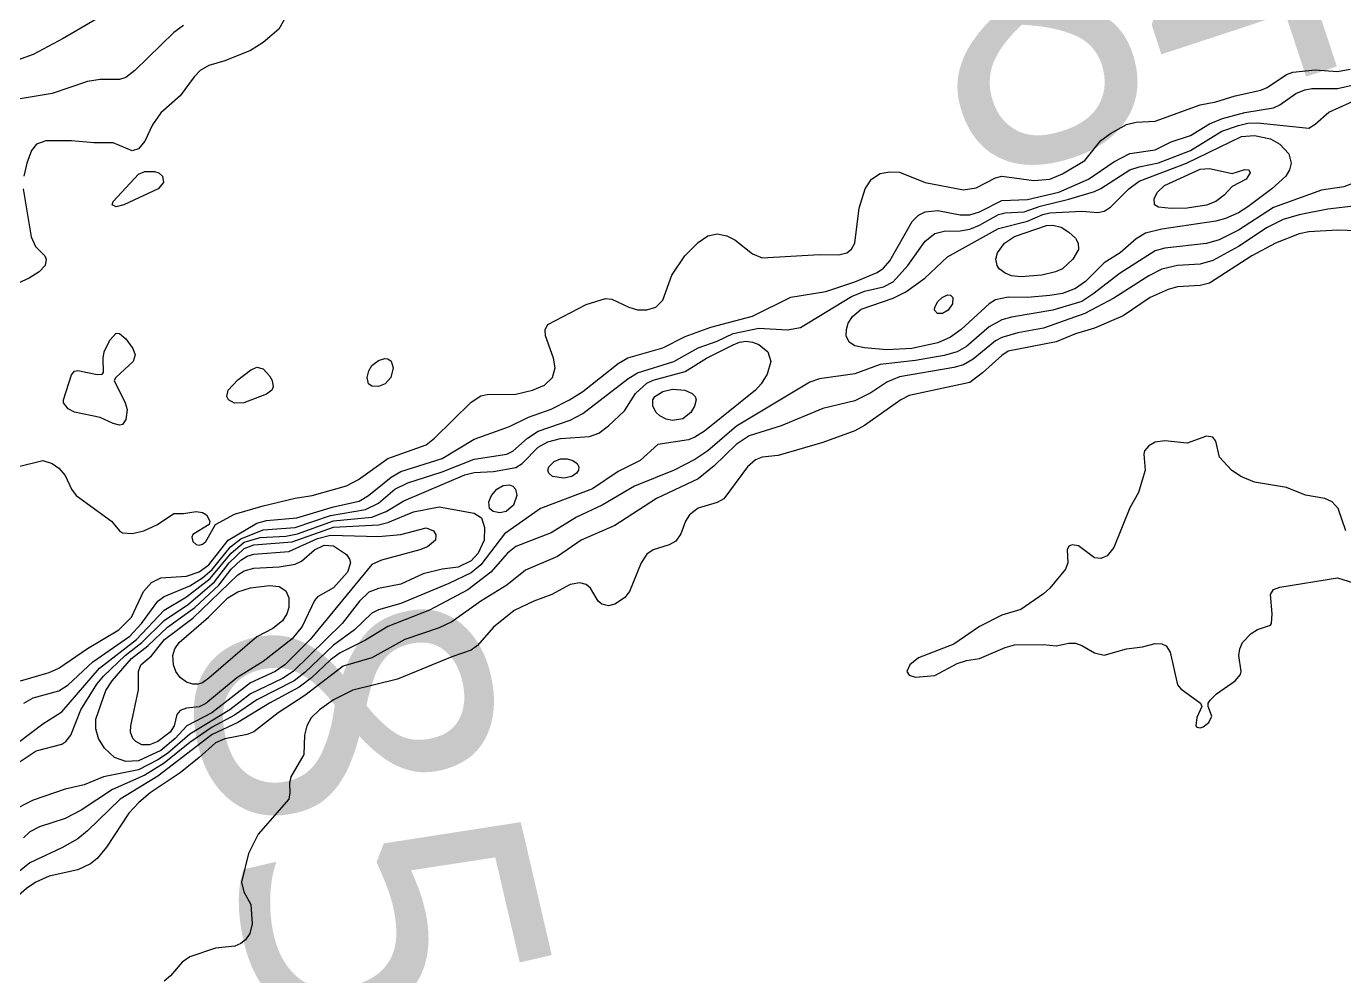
# Model space of a CAD drawing. Extents: x 474277 to 475042, y 254928 to 255625.
# Drawn here: x 474318.64 to 474350.26, y 255386 to 255408.81 of the extents above; entities that cross this region are included whole.
import ezdxf

# ---------------------------------------------------------------- set-up
doc = ezdxf.new("R2010")
doc.units = 0
doc.header["$MEASUREMENT"] = 0
doc.layers.add('BaseMapV2_DTM_export_MonNov09090547073261 — entities', color=1, linetype='CONTINUOUS')
doc.styles.get("Standard").update_dxf_attribs({"font": 'romans.shx'})

msp = doc.modelspace()

# ---------------------------------------------------------------- linework, layer by layer
at = {"layer": 'BaseMapV2_DTM_export_MonNov09090547073261 — entities', "color": 15, "linetype": 'Continuous', "true_color": 0xb7484b}
for points in [[(474320.949, 255409.349, 84.25), (474319.523, 255408.512, 84.25), (474318.802, 255408.13, 84.25), (474318.342, 255407.965, 84.25)], [(474325.013, 255409.311, 83.75), (474324.699, 255408.742, 83.75), (474324.323, 255408.417, 83.75), (474324.016, 255408.229, 83.75), (474323.403, 255407.983, 83.75), (474323.019, 255407.871, 83.75), (474322.808, 255407.745, 83.75), (474322.662, 255407.592, 83.75), (474322.329, 255407.136, 83.75), (474321.869, 255406.734, 83.75), (474321.67, 255406.442, 83.75), (474321.486, 255406.053, 83.75), (474321.332, 255405.87, 83.75), (474321.179, 255405.821, 83.75), (474320.719, 255406.011, 83.75), (474320.259, 255406.013, 83.75), (474319.722, 255406.061, 83.75), (474319.109, 255406.064, 83.75), (474318.883, 255405.982, 83.75), (474318.766, 255405.828, 83.75), (474318.649, 255405.526, 83.75), (474318.577, 255405.215, 83.75)], [(474322.406, 255408.827, 84), (474322.176, 255408.656, 84), (474321.24, 255407.745, 84), (474321.026, 255407.577, 84), (474320.872, 255407.532, 84), (474320.412, 255407.528, 84), (474320.106, 255407.482, 84), (474319.262, 255407.198, 84), (474318.398, 255407.055, 84)], [(474318.419, 255398.235, 83.75), (474319.032, 255398.392, 83.75), (474319.262, 255398.32, 83.75), (474319.416, 255398.202, 83.75), (474319.569, 255398.028, 83.75), (474319.727, 255397.7, 83.75), (474319.839, 255397.547, 83.75), (474320.682, 255396.934, 83.75), (474320.872, 255396.699, 83.75), (474320.949, 255396.652, 83.75), (474321.179, 255396.637, 83.75), (474321.456, 255396.704, 83.75), (474321.786, 255396.857, 83.75), (474322.176, 255397.12, 83.75), (474322.406, 255397.121, 83.75), (474322.713, 255397.168, 83.75), (474322.866, 255397.145, 83.75), (474322.959, 255397.087, 83.75), (474323.045, 255396.934, 83.75), (474323.026, 255396.857, 83.75), (474322.636, 255396.611, 83.75), (474322.612, 255396.55, 83.75), (474322.636, 255396.449, 83.75), (474322.713, 255396.375, 83.75), (474322.789, 255396.357, 83.75), (474322.866, 255396.379, 83.75), (474322.943, 255396.448, 83.75), (474323.174, 255396.857, 83.75), (474323.633, 255397.101, 83.75), (474324.323, 255397.305, 83.75), (474325.09, 255397.485, 83.75), (474325.497, 255397.547, 83.75), (474326.316, 255397.779, 83.75), (474326.609, 255397.931, 83.75), (474327.313, 255398.436, 83.75), (474328.233, 255398.764, 83.75), (474328.433, 255398.927, 83.75), (474329.307, 255399.788, 83.75), (474329.537, 255399.943, 83.75), (474329.69, 255399.977, 83.75), (474330.38, 255399.985, 83.75), (474330.778, 255400.077, 83.75), (474331.07, 255400.201, 83.75), (474331.261, 255400.384, 83.75), (474331.321, 255400.614, 83.75), (474331.284, 255400.844, 83.75), (474331.094, 255401.381, 83.75), (474331.084, 255401.534, 83.75), (474331.147, 255401.656, 83.75), (474332.067, 255402.134, 83.75), (474332.527, 255402.273, 83.75), (474332.681, 255402.263, 83.75), (474333.087, 255402.071, 83.75), (474333.294, 255402.008, 83.75), (474333.524, 255402.001, 83.75), (474333.737, 255402.071, 83.75), (474333.907, 255402.238, 83.75), (474334.122, 255402.838, 83.75), (474334.431, 255403.298, 83.75), (474334.751, 255403.624, 83.75), (474334.981, 255403.78, 83.75), (474335.211, 255403.83, 83.75), (474335.441, 255403.784, 83.75), (474335.633, 255403.681, 83.75), (474336.054, 255403.351, 83.75), (474336.284, 255403.255, 83.75), (474337.665, 255403.334, 83.75), (474338.125, 255403.321, 83.75), (474338.321, 255403.375, 83.75), (474338.431, 255403.458, 83.75), (474338.511, 255403.605, 83.75), (474338.612, 255404.448, 83.75), (474338.754, 255404.908, 83.75), (474338.907, 255405.138, 83.75), (474339.121, 255405.274, 83.75), (474339.351, 255405.32, 83.75), (474339.581, 255405.31, 83.75), (474340.195, 255405.062, 83.75), (474341.115, 255404.884, 83.75), (474341.422, 255404.929, 83.75), (474341.882, 255405.173, 83.75), (474342.035, 255405.21, 83.75), (474342.802, 255405.11, 83.75), (474343.185, 255405.144, 83.75), (474343.492, 255405.265, 83.75), (474344.029, 255405.588, 83.75), (474344.412, 255406.066, 83.75), (474344.642, 255406.236, 83.75), (474345.025, 255406.45, 83.75), (474345.255, 255406.505, 83.75), (474345.716, 255406.529, 83.75), (474346.789, 255406.922, 83.75), (474347.172, 255406.992, 83.75), (474347.632, 255407.143, 83.75), (474348.246, 255407.272, 83.75), (474348.399, 255407.339, 83.75), (474348.859, 255407.653, 83.75), (474349.013, 255407.711, 83.75), (474349.549, 255407.764, 83.75), (474350.086, 255407.724, 83.75), (474350.393, 255407.782, 83.75)], [(474318.502, 255393.1, 84), (474319.186, 255393.306, 84), (474319.416, 255393.403, 84), (474320.106, 255393.876, 84), (474320.859, 255394.327, 84), (474321.165, 255394.633, 84), (474321.452, 255395.247, 84), (474321.639, 255395.459, 84), (474321.869, 255395.572, 84), (474322.483, 255395.612, 84), (474322.789, 255395.714, 84), (474323.019, 255395.886, 84), (474323.481, 255396.474, 84), (474324.169, 255396.883, 84), (474324.4, 255396.948, 84), (474325.127, 255397.01, 84), (474326.01, 255397.278, 84), (474326.623, 255397.413, 84), (474326.848, 255397.547, 84), (474327.39, 255397.992, 84), (474327.62, 255398.122, 84), (474328.617, 255398.435, 84), (474329.383, 255398.898, 84), (474330.227, 255399.203, 84), (474330.687, 255399.426, 84), (474331.224, 255399.623, 84), (474331.668, 255399.847, 84), (474331.99, 255400.049, 84), (474332.834, 255400.713, 84), (474333.064, 255400.85, 84), (474333.907, 255401.092, 84), (474334.444, 255401.365, 84), (474335.058, 255401.585, 84), (474336.054, 255401.849, 84), (474336.974, 255402.306, 84), (474337.818, 255402.446, 84), (474338.508, 255402.678, 84), (474339.045, 255402.904, 84), (474339.198, 255403.007, 84), (474339.351, 255403.183, 84), (474339.888, 255404.123, 84), (474340.041, 255404.273, 84), (474340.195, 255404.357, 84), (474340.502, 255404.391, 84), (474341.038, 255404.286, 84), (474341.268, 255404.286, 84), (474341.498, 255404.357, 84), (474342.035, 255404.63, 84), (474342.648, 255404.653, 84), (474343.406, 255404.831, 84), (474344.114, 255405.138, 84), (474344.719, 255405.553, 84), (474345.102, 255405.756, 84), (474345.716, 255405.843, 84), (474346.099, 255406.036, 84), (474346.559, 255406.189, 84), (474347.019, 255406.467, 84), (474347.326, 255406.595, 84), (474347.862, 255406.742, 84), (474348.553, 255406.855, 84), (474348.706, 255406.924, 84), (474349.089, 255407.199, 84), (474349.302, 255407.285, 84), (474349.473, 255407.315, 84), (474350.086, 255407.315, 84), (474350.615, 255407.438, 84)], [(474318.579, 255392.563, 84.25), (474318.802, 255392.696, 84.25), (474319.416, 255392.866, 84.25), (474319.646, 255393.004, 84.25), (474320.233, 255393.56, 84.25), (474321.123, 255394.173, 84.25), (474321.404, 255394.48, 84.25), (474321.796, 255395.017, 84.25), (474321.946, 255395.126, 84.25), (474322.559, 255395.381, 84.25), (474322.866, 255395.574, 84.25), (474323.096, 255395.771, 84.25), (474323.533, 255396.32, 84.25), (474323.786, 255396.513, 84.25), (474324.323, 255396.728, 84.25), (474325.09, 255396.783, 84.25), (474325.933, 255397.072, 84.25), (474326.776, 255397.21, 84.25), (474327.083, 255397.362, 84.25), (474327.479, 255397.7, 84.25), (474327.792, 255397.854, 84.25), (474328.617, 255398.114, 84.25), (474329.383, 255398.42, 84.25), (474330.166, 255398.544, 84.25), (474330.304, 255398.617, 84.25), (474330.66, 255398.927, 84.25), (474330.917, 255399.096, 84.25), (474331.684, 255399.361, 84.25), (474331.99, 255399.514, 84.25), (474333.064, 255400.346, 84.25), (474333.294, 255400.494, 84.25), (474334.167, 255400.768, 84.25), (474334.751, 255401.092, 84.25), (474335.211, 255401.252, 84.25), (474335.594, 255401.433, 84.25), (474336.208, 255401.565, 84.25), (474336.898, 255401.521, 84.25), (474337.204, 255401.577, 84.25), (474338.431, 255402.327, 84.25), (474338.738, 255402.45, 84.25), (474339.198, 255402.558, 84.25), (474339.428, 255402.676, 84.25), (474339.782, 255403.068, 84.25), (474340.195, 255403.654, 84.25), (474340.432, 255403.835, 84.25), (474340.655, 255403.892, 84.25), (474341.038, 255403.902, 84.25), (474341.268, 255403.94, 84.25), (474341.498, 255404.035, 84.25), (474341.958, 255404.296, 84.25), (474342.112, 255404.332, 84.25), (474342.572, 255404.356, 84.25), (474342.955, 255404.49, 84.25), (474343.645, 255404.659, 84.25), (474344.259, 255404.848, 84.25), (474344.412, 255404.916, 84.25), (474345.102, 255405.362, 84.25), (474345.332, 255405.439, 84.25), (474345.792, 255405.532, 84.25), (474346.559, 255405.83, 84.25), (474347.311, 255406.288, 84.25), (474347.709, 255406.43, 84.25), (474347.939, 255406.481, 84.25), (474348.169, 255406.49, 84.25), (474349.396, 255406.367, 84.25), (474349.549, 255406.456, 84.25), (474349.875, 255406.748, 84.25), (474350.623, 255407.087, 84.25)], [(474339.881, 255401.074, 84.5), (474339.275, 255401.047, 84.5), (474338.738, 255401.091, 84.5), (474338.508, 255401.143, 84.5), (474338.377, 255401.228, 84.5), (474338.304, 255401.381, 84.5), (474338.307, 255401.534, 84.5), (474338.352, 255401.688, 84.5), (474338.451, 255401.841, 84.5), (474338.661, 255402.023, 84.5), (474339.428, 255402.285, 84.5), (474339.735, 255402.434, 84.5), (474340.188, 255402.761, 84.5), (474340.732, 255403.274, 84.5), (474341.958, 255403.956, 84.5), (474342.648, 255404.135, 84.5), (474343.015, 255404.295, 84.5), (474343.185, 255404.335, 84.5), (474343.952, 255404.372, 84.5), (474344.335, 255404.34, 84.5), (474344.489, 255404.37, 84.5), (474344.642, 255404.469, 84.5), (474345.085, 255404.908, 84.5), (474345.332, 255405.092, 84.5), (474346.466, 255405.521, 84.5), (474347.786, 255406.161, 84.5), (474348.092, 255406.185, 84.5), (474348.476, 255406.111, 84.5), (474348.703, 255405.982, 84.5), (474348.917, 255405.751, 84.5), (474348.973, 255405.521, 84.5), (474348.936, 255405.368, 84.5), (474348.844, 255405.215, 84.5), (474348.51, 255404.908, 84.5), (474347.939, 255404.474, 84.5), (474347.709, 255404.332, 84.5), (474347.402, 255404.196, 84.5), (474347.172, 255404.132, 84.5), (474345.869, 255403.938, 84.5), (474345.485, 255403.848, 84.5), (474345.255, 255403.706, 84.5), (474344.872, 255403.375, 84.5), (474344.489, 255403.129, 84.5), (474344.042, 255402.684, 84.5), (474343.799, 255402.517, 84.5), (474343.492, 255402.399, 84.5), (474343.185, 255402.347, 84.5), (474342.648, 255402.302, 84.5), (474342.188, 255402.308, 84.5), (474341.882, 255402.243, 84.5), (474341.728, 255402.152, 84.5), (474341.06, 255401.534, 84.5), (474340.808, 255401.345, 84.5), (474340.502, 255401.211, 84.5), (474339.881, 255401.074, 84.5)], [(474351.16, 255405.305, 84.25), (474350.239, 255404.956, 84.25), (474349.703, 255404.875, 84.25), (474348.553, 255404.459, 84.25), (474347.709, 255403.913, 84.25), (474347.249, 255403.683, 84.25), (474346.942, 255403.597, 84.25), (474345.946, 255403.487, 84.25), (474345.716, 255403.422, 84.25), (474344.872, 255402.885, 84.25), (474344.217, 255402.378, 84.25), (474343.952, 255402.208, 84.25), (474343.262, 255401.995, 84.25), (474342.265, 255401.827, 84.25), (474342.035, 255401.764, 84.25), (474341.728, 255401.596, 84.25), (474341.192, 255401.126, 84.25), (474340.962, 255400.996, 84.25), (474340.655, 255400.909, 84.25), (474339.965, 255400.792, 84.25), (474339.115, 255400.691, 84.25), (474338.508, 255400.465, 84.25), (474337.665, 255400.347, 84.25), (474337.434, 255400.268, 84.25), (474335.671, 255399.217, 84.25), (474334.981, 255398.621, 84.25), (474334.674, 255398.41, 84.25), (474334.175, 255398.161, 84.25), (474333.228, 255397.777, 84.25), (474332.451, 255397.319, 84.25), (474331.837, 255397.031, 84.25), (474331.224, 255396.652, 84.25), (474330.38, 255396.323, 84.25), (474330.178, 255396.167, 84.25), (474329.783, 255395.707, 84.25), (474329.23, 255395.285, 84.25), (474328.31, 255394.796, 84.25), (474327.313, 255394.403, 84.25), (474326.776, 255394.075, 84.25), (474326.163, 255393.771, 84.25), (474325.933, 255393.607, 84.25), (474325.479, 255393.177, 84.25), (474325.183, 255392.947, 84.25), (474324.476, 255392.568, 84.25), (474323.716, 255392.103, 84.25), (474323.096, 255391.812, 84.25), (474321.793, 255390.818, 84.25), (474320.894, 255390.263, 84.25), (474320.106, 255389.501, 84.25), (474319.876, 255389.314, 84.25), (474319.492, 255389.096, 84.25), (474318.725, 255388.733, 84.25), (474318.342, 255388.423, 84.25)], [(474320.98, 255404.525, 83.75), (474320.796, 255404.478, 83.75), (474320.698, 255404.525, 83.75), (474320.726, 255404.601, 83.75), (474321.332, 255405.259, 83.75), (474321.486, 255405.322, 83.75), (474321.716, 255405.326, 83.75), (474321.821, 255405.291, 83.75), (474321.906, 255405.215, 83.75), (474321.932, 255405.061, 83.75), (474321.804, 255404.908, 83.75), (474320.98, 255404.525, 83.75)], [(474346.482, 255404.448, 84.75), (474346.099, 255404.434, 84.75), (474345.792, 255404.471, 84.75), (474345.699, 255404.525, 84.75), (474345.69, 255404.678, 84.75), (474345.767, 255404.831, 84.75), (474345.939, 255404.985, 84.75), (474346.789, 255405.381, 84.75), (474347.019, 255405.397, 84.75), (474347.556, 255405.273, 84.75), (474347.862, 255405.375, 84.75), (474347.96, 255405.368, 84.75), (474347.99, 255405.291, 84.75), (474347.894, 255405.138, 84.75), (474347.556, 255404.964, 84.75), (474347.365, 255404.755, 84.75), (474347.172, 255404.605, 84.75), (474346.942, 255404.519, 84.75), (474346.482, 255404.448, 84.75)], [(474318.565, 255404.908, 83.75), (474318.757, 255403.758, 83.75), (474318.864, 255403.528, 83.75), (474319.081, 255403.298, 83.75), (474319.117, 255403.221, 83.75), (474319.092, 255403.068, 83.75), (474318.948, 255402.914, 83.75), (474318.706, 255402.761, 83.75), (474318.342, 255402.596, 83.75)], [(474350.469, 255404.494, 84), (474349.856, 255404.418, 84), (474349.166, 255404.281, 84), (474348.783, 255404.169, 84), (474348.399, 255403.978, 84), (474347.709, 255403.522, 84), (474347.096, 255403.191, 84), (474346.789, 255403.101, 84), (474346.252, 255403.068, 84), (474345.869, 255402.978, 84), (474345.562, 255402.824, 84), (474344.719, 255402.281, 84), (474344.029, 255401.918, 84), (474343.032, 255401.567, 84), (474342.418, 255401.454, 84), (474342.035, 255401.343, 84), (474341.882, 255401.257, 84), (474341.345, 255400.818, 84), (474341.115, 255400.686, 84), (474340.885, 255400.62, 84), (474339.581, 255400.4, 84), (474339.275, 255400.266, 84), (474338.891, 255400.016, 84), (474338.508, 255399.82, 84), (474337.741, 255399.637, 84), (474336.744, 255399.225, 84), (474335.978, 255398.979, 84), (474335.667, 255398.774, 84), (474335.134, 255398.261, 84), (474334.751, 255397.953, 84), (474333.754, 255397.478, 84), (474332.757, 255396.826, 84), (474331.947, 255396.474, 84), (474331.377, 255396.082, 84), (474330.61, 255395.754, 84), (474330.162, 255395.4, 84), (474329.537, 255395.017, 84), (474328.847, 255394.521, 84), (474328.54, 255394.374, 84), (474327.721, 255394.097, 84), (474326.93, 255393.658, 84), (474326.24, 255393.451, 84), (474325.32, 255392.754, 84), (474324.676, 255392.333, 84), (474324.093, 255391.878, 84), (474323.939, 255391.812, 84), (474323.403, 255391.709, 84), (474323.173, 255391.612, 84), (474322.789, 255391.261, 84), (474322.329, 255390.896, 84), (474321.611, 255390.416, 84), (474321.339, 255390.186, 84), (474321.102, 255389.923, 84), (474320.566, 255389.111, 84), (474320.336, 255388.839, 84), (474320.182, 255388.71, 84), (474319.876, 255388.568, 84), (474319.186, 255388.415, 84), (474318.869, 255388.269, 84), (474318.645, 255388.116, 84), (474318.189, 255387.723, 84)], [(474342.991, 255402.838, 84.75), (474342.495, 255402.793, 84.75), (474342.265, 255402.823, 84.75), (474342.112, 255402.882, 84.75), (474341.972, 255402.991, 84.75), (474341.921, 255403.068, 84.75), (474341.894, 255403.221, 84.75), (474341.932, 255403.375, 84.75), (474342.098, 255403.605, 84.75), (474342.342, 255403.764, 84.75), (474343.109, 255404.028, 84.75), (474343.262, 255404.038, 84.75), (474343.456, 255403.988, 84.75), (474343.645, 255403.872, 84.75), (474343.799, 255403.721, 84.75), (474343.867, 255403.605, 84.75), (474343.872, 255403.451, 84.75), (474343.739, 255403.221, 84.75), (474343.493, 255402.991, 84.75), (474343.324, 255402.914, 84.75), (474342.991, 255402.838, 84.75)], [(474350.546, 255403.901, 83.75), (474350.086, 255403.92, 83.75), (474349.396, 255403.88, 83.75), (474349.166, 255403.825, 83.75), (474348.597, 255403.605, 83.75), (474348.03, 255403.298, 83.75), (474347.019, 255402.645, 83.75), (474346.789, 255402.592, 83.75), (474346.252, 255402.558, 83.75), (474346.022, 255402.496, 83.75), (474345.591, 255402.301, 83.75), (474344.949, 255401.861, 83.75), (474344.259, 255401.563, 83.75), (474343.799, 255401.426, 83.75), (474343.339, 255401.237, 83.75), (474342.188, 255401.009, 83.75), (474342.035, 255400.912, 83.75), (474341.575, 255400.495, 83.75), (474341.268, 255400.265, 83.75), (474339.811, 255399.946, 83.75), (474339.611, 255399.847, 83.75), (474338.738, 255399.226, 83.75), (474338.508, 255399.104, 83.75), (474337.741, 255398.822, 83.75), (474336.668, 255398.509, 83.75), (474336.284, 255398.468, 83.75), (474336.131, 255398.409, 83.75), (474335.938, 255398.237, 83.75), (474335.372, 255397.47, 83.75), (474335.211, 255397.378, 83.75), (474334.751, 255397.246, 83.75), (474334.542, 255397.087, 83.75), (474334.448, 255396.934, 83.75), (474334.34, 255396.627, 83.75), (474334.214, 255396.452, 83.75), (474334.061, 255396.363, 83.75), (474333.677, 255396.245, 83.75), (474333.524, 255396.138, 83.75), (474333.387, 255395.937, 83.75), (474333.109, 255395.247, 83.75), (474332.985, 255395.093, 83.75), (474332.757, 255394.941, 83.75), (474332.604, 255394.904, 83.75), (474332.443, 255394.94, 83.75), (474332.357, 255395.017, 83.75), (474332.172, 255395.324, 83.75), (474332.067, 255395.416, 83.75), (474331.914, 255395.452, 83.75), (474331.684, 255395.415, 83.75), (474331.247, 255395.17, 83.75), (474330.813, 255395.017, 83.75), (474330.343, 255394.787, 83.75), (474329.844, 255394.388, 83.75), (474329.46, 255393.952, 83.75), (474329.307, 255393.836, 83.75), (474328.847, 255393.678, 83.75), (474327.543, 255393.143, 83.75), (474326.47, 255392.877, 83.75), (474326.01, 255392.643, 83.75), (474325.669, 255392.41, 83.75), (474325.473, 255392.217, 83.75), (474325.366, 255392.026, 83.75), (474325.315, 255391.796, 83.75), (474325.293, 255391.336, 83.75), (474324.987, 255390.8, 83.75), (474324.952, 255390.646, 83.75), (474324.962, 255390.416, 83.75), (474324.936, 255390.263, 83.75), (474324.204, 255389.419, 83.75), (474323.971, 255388.959, 83.75), (474323.804, 255388.269, 83.75), (474323.858, 255388.039, 83.75), (474324.024, 255387.733, 83.75), (474324.054, 255387.273, 83.75), (474324.001, 255387.042, 83.75), (474323.895, 255386.889, 83.75), (474323.786, 255386.798, 83.75), (474323.644, 255386.736, 83.75), (474323.173, 255386.691, 83.75), (474322.559, 255386.483, 83.75), (474322.378, 255386.352, 83.75), (474322.099, 255386.026, 83.75), (474321.943, 255385.892, 83.75)], [(474340.616, 255401.918, 84.75), (474340.49, 255401.918, 84.75), (474340.423, 255401.994, 84.75), (474340.428, 255402.071, 84.75), (474340.502, 255402.203, 84.75), (474340.602, 255402.301, 84.75), (474340.732, 255402.365, 84.75), (474340.808, 255402.354, 84.75), (474340.857, 255402.301, 84.75), (474340.85, 255402.148, 84.75), (474340.749, 255401.994, 84.75), (474340.616, 255401.918, 84.75)], [(474320.877, 255399.234, 83.75), (474320.719, 255399.276, 83.75), (474320.412, 255399.425, 83.75), (474319.799, 255399.548, 83.75), (474319.646, 255399.626, 83.75), (474319.53, 255399.771, 83.75), (474319.53, 255399.847, 83.75), (474319.722, 255400.443, 83.75), (474319.799, 255400.535, 83.75), (474319.876, 255400.548, 83.75), (474320.336, 255400.451, 83.75), (474320.457, 255400.461, 83.75), (474320.489, 255400.502, 83.75), (474320.481, 255400.844, 83.75), (474320.509, 255400.998, 83.75), (474320.642, 255401.277, 83.75), (474320.796, 255401.443, 83.75), (474320.872, 255401.439, 83.75), (474321.026, 255401.309, 83.75), (474321.192, 255401.074, 83.75), (474321.251, 255400.921, 83.75), (474321.2, 255400.768, 83.75), (474320.783, 255400.384, 83.75), (474320.746, 255400.307, 83.75), (474321.012, 255399.771, 83.75), (474321.058, 255399.617, 83.75), (474321.026, 255399.37, 83.75), (474320.949, 255399.254, 83.75), (474320.877, 255399.234, 83.75)], [(474318.48, 255391.643, 84.5), (474319.032, 255392.07, 84.5), (474319.492, 255392.361, 84.5), (474320.397, 255393.407, 84.5), (474321.28, 255394.097, 84.5), (474321.946, 255394.8, 84.5), (474322.483, 255395.117, 84.5), (474323.047, 255395.554, 84.5), (474323.556, 255396.168, 84.5), (474323.863, 255396.427, 84.5), (474324.246, 255396.544, 84.5), (474324.86, 255396.576, 84.5), (474325.145, 255396.627, 84.5), (474326.01, 255396.942, 84.5), (474326.93, 255397.031, 84.5), (474327.271, 255397.164, 84.5), (474327.697, 255397.423, 84.5), (474329.153, 255398.042, 84.5), (474329.383, 255398.103, 84.5), (474329.844, 255398.125, 84.5), (474330.38, 255398.219, 84.5), (474330.534, 255398.316, 84.5), (474330.917, 255398.71, 84.5), (474331.147, 255398.839, 84.5), (474331.454, 255398.914, 84.5), (474332.144, 255398.963, 84.5), (474332.374, 255399.048, 84.5), (474332.604, 255399.22, 84.5), (474332.987, 255399.58, 84.5), (474333.249, 255400.001, 84.5), (474333.524, 255400.249, 84.5), (474333.677, 255400.316, 84.5), (474334.444, 255400.528, 84.5), (474334.956, 255400.844, 84.5), (474335.594, 255401.165, 84.5), (474335.748, 255401.231, 84.5), (474335.901, 255401.251, 84.5), (474336.054, 255401.232, 84.5), (474336.208, 255401.173, 84.5), (474336.426, 255400.998, 84.5), (474336.493, 255400.768, 84.5), (474336.408, 255400.461, 84.5), (474336.267, 255400.231, 84.5), (474336.126, 255400.077, 84.5), (474334.904, 255399.096, 84.5), (474334.674, 255398.947, 84.5), (474334.521, 255398.886, 84.5), (474333.788, 255398.774, 84.5), (474333.359, 255398.391, 84.5), (474332.834, 255398.129, 84.5), (474332.22, 255397.708, 84.5), (474330.97, 255397.24, 84.5), (474330.112, 255396.627, 84.5), (474329.537, 255395.886, 84.5), (474329.307, 255395.69, 84.5), (474328.77, 255395.435, 84.5), (474327.62, 255394.96, 84.5), (474327.083, 255394.803, 84.5), (474326.93, 255394.728, 84.5), (474326.512, 255394.327, 84.5), (474326.01, 255393.958, 84.5), (474325.32, 255393.301, 84.5), (474325.062, 255393.1, 84.5), (474324.169, 255392.646, 84.5), (474323.633, 255392.278, 84.5), (474323.096, 255391.989, 84.5), (474322.559, 255391.625, 84.5), (474321.946, 255391.13, 84.5), (474321.486, 255390.842, 84.5), (474320.707, 255390.493, 84.5), (474319.952, 255389.999, 84.5), (474319.569, 255389.795, 84.5), (474318.956, 255389.599, 84.5), (474318.725, 255389.477, 84.5), (474318.572, 255389.332, 84.5)], [(474327.248, 255400.231, 83.75), (474327.083, 255400.166, 83.75), (474326.93, 255400.172, 83.75), (474326.845, 255400.231, 83.75), (474326.811, 255400.384, 83.75), (474326.851, 255400.537, 83.75), (474326.93, 255400.666, 83.75), (474327.083, 255400.792, 83.75), (474327.237, 255400.84, 83.75), (474327.313, 255400.828, 83.75), (474327.39, 255400.775, 83.75), (474327.438, 255400.614, 83.75), (474327.385, 255400.384, 83.75), (474327.248, 255400.231, 83.75)], [(474323.858, 255399.771, 83.75), (474323.633, 255399.765, 83.75), (474323.492, 255399.847, 83.75), (474323.451, 255399.924, 83.75), (474323.484, 255400.077, 83.75), (474323.709, 255400.327, 83.75), (474324.016, 255400.555, 83.75), (474324.169, 255400.629, 83.75), (474324.323, 255400.59, 83.75), (474324.476, 255400.421, 83.75), (474324.537, 255400.307, 83.75), (474324.562, 255400.154, 83.75), (474324.53, 255400.077, 83.75), (474324.4, 255399.979, 83.75), (474323.858, 255399.771, 83.75)], [(474334.389, 255399.387, 84.75), (474334.137, 255399.348, 84.75), (474333.984, 255399.38, 84.75), (474333.831, 255399.465, 84.75), (474333.749, 255399.541, 84.75), (474333.662, 255399.694, 84.75), (474333.667, 255399.847, 84.75), (474333.715, 255399.924, 84.75), (474333.907, 255400.042, 84.75), (474334.137, 255400.099, 84.75), (474334.432, 255400.077, 84.75), (474334.612, 255400.001, 84.75), (474334.681, 255399.924, 84.75), (474334.702, 255399.847, 84.75), (474334.667, 255399.694, 84.75), (474334.577, 255399.541, 84.75), (474334.389, 255399.387, 84.75)], [(474350.284, 255396.704, 83.5), (474350.099, 255397.24, 83.5), (474349.959, 255397.394, 83.5), (474349.779, 255397.475, 83.5), (474349.319, 255397.56, 83.5), (474348.859, 255397.741, 83.5), (474348.092, 255397.873, 83.5), (474347.769, 255398.007, 83.5), (474347.544, 255398.161, 83.5), (474347.254, 255398.467, 83.5), (474347.167, 255398.851, 83.5), (474347.096, 255398.95, 83.5), (474346.942, 255398.976, 83.5), (474346.482, 255398.805, 83.5), (474345.946, 255398.865, 83.5), (474345.716, 255398.826, 83.5), (474345.562, 255398.742, 83.5), (474345.456, 255398.621, 83.5), (474345.438, 255398.544, 83.5), (474345.471, 255398.161, 83.5), (474345.31, 255397.624, 83.5), (474345.102, 255397.255, 83.5), (474344.719, 255396.303, 83.5), (474344.565, 255396.104, 83.5), (474344.412, 255396.038, 83.5), (474344.259, 255396.056, 83.5), (474343.875, 255396.345, 83.5), (474343.722, 255396.366, 83.5), (474343.645, 255396.334, 83.5), (474343.6, 255396.244, 83.5), (474343.616, 255395.937, 83.5), (474343.561, 255395.784, 83.5), (474343.189, 255395.324, 83.5), (474343.032, 255395.186, 83.5), (474342.495, 255394.817, 83.5), (474342.035, 255394.674, 83.5), (474341.503, 255394.403, 83.5), (474340.885, 255393.982, 83.5), (474340.041, 255393.657, 83.5), (474339.83, 255393.483, 83.5), (474339.761, 255393.33, 83.5), (474339.811, 255393.239, 83.5), (474339.965, 255393.19, 83.5), (474340.425, 255393.233, 83.5), (474340.962, 255393.515, 83.5), (474341.192, 255393.589, 83.5), (474341.498, 255393.639, 83.5), (474342.112, 255393.905, 83.5), (474342.342, 255393.966, 83.5), (474343.032, 255393.978, 83.5), (474343.339, 255393.945, 83.5), (474343.645, 255394.006, 83.5), (474343.799, 255394.007, 83.5), (474343.952, 255393.952, 83.5), (474344.259, 255393.772, 83.5), (474344.489, 255393.716, 83.5), (474345.025, 255393.871, 83.5), (474345.409, 255393.918, 83.5), (474345.716, 255393.996, 83.5), (474345.869, 255393.991, 83.5), (474345.976, 255393.943, 83.5), (474346.076, 255393.79, 83.5), (474346.252, 255393.004, 83.5), (474346.329, 255392.909, 83.5), (474346.801, 255392.563, 83.5), (474346.833, 255392.486, 83.5), (474346.712, 255392.225, 83.5), (474346.689, 255392.026, 83.5), (474346.712, 255391.987, 83.5), (474346.789, 255391.971, 83.5), (474346.866, 255391.997, 83.5)], [(474331.719, 255398.007, 84.75), (474331.53, 255397.963, 84.75), (474331.263, 255398.007, 84.75), (474331.171, 255398.084, 84.75), (474331.151, 255398.161, 84.75), (474331.172, 255398.237, 84.75), (474331.3, 255398.369, 84.75), (474331.454, 255398.428, 84.75), (474331.607, 255398.433, 84.75), (474331.748, 255398.391, 84.75), (474331.847, 255398.314, 84.75), (474331.889, 255398.237, 84.75), (474331.886, 255398.161, 84.75), (474331.837, 255398.084, 84.75), (474331.719, 255398.007, 84.75)], [(474330.152, 255397.164, 84.75), (474329.997, 255397.136, 84.75), (474329.837, 255397.164, 84.75), (474329.745, 255397.24, 84.75), (474329.736, 255397.394, 84.75), (474329.796, 255397.547, 84.75), (474329.921, 255397.7, 84.75), (474330.074, 255397.792, 84.75), (474330.227, 255397.804, 84.75), (474330.304, 255397.776, 84.75), (474330.374, 255397.7, 84.75), (474330.401, 255397.547, 84.75), (474330.321, 255397.317, 84.75), (474330.152, 255397.164, 84.75)], [(474318.419, 255391.12, 84.75), (474318.879, 255391.419, 84.75), (474319.492, 255391.579, 84.75), (474319.585, 255391.643, 84.75), (474319.704, 255391.796, 84.75), (474319.947, 255392.41, 84.75), (474320.334, 255393.023, 84.75), (474320.489, 255393.213, 84.75), (474321.011, 255393.713, 84.75), (474321.409, 255394.02, 84.75), (474321.946, 255394.546, 84.75), (474322.528, 255394.94, 84.75), (474323.155, 255395.477, 84.75), (474323.508, 255395.937, 84.75), (474323.863, 255396.278, 84.75), (474324.093, 255396.364, 84.75), (474325.013, 255396.436, 84.75), (474326.01, 255396.79, 84.75), (474327.083, 255396.845, 84.75), (474327.313, 255396.905, 84.75), (474327.927, 255397.156, 84.75), (474328.54, 255397.278, 84.75), (474329.383, 255397.122, 84.75), (474329.555, 255397.01, 84.75), (474329.628, 255396.78, 84.75), (474329.621, 255396.474, 84.75), (474329.479, 255396.167, 84.75), (474329.307, 255395.983, 84.75), (474329, 255395.831, 84.75), (474328.617, 255395.779, 84.75), (474328.157, 255395.668, 84.75), (474327.62, 255395.424, 84.75), (474327.083, 255395.317, 84.75), (474326.853, 255395.228, 84.75), (474326.627, 255395.017, 84.75), (474326.214, 255394.48, 84.75), (474325.04, 255393.33, 84.75), (474324.783, 255393.162, 84.75), (474324.016, 255392.791, 84.75), (474323.519, 255392.41, 84.75), (474322.559, 255391.822, 84.75), (474322.023, 255391.358, 84.75), (474321.793, 255391.206, 84.75), (474321.332, 255390.967, 84.75), (474320.489, 255390.799, 84.75), (474320.029, 255390.606, 84.75), (474319.569, 255390.503, 84.75), (474318.802, 255390.239, 84.75), (474318.265, 255389.97, 84.75)], [(474321.334, 255391.183, 85), (474321.026, 255391.164, 85), (474320.758, 255391.26, 85), (474320.511, 255391.49, 85), (474320.371, 255391.72, 85), (474320.303, 255391.95, 85), (474320.31, 255392.18, 85), (474320.549, 255392.87, 85), (474320.697, 255393.1, 85), (474321.163, 255393.637, 85), (474321.551, 255393.943, 85), (474322.023, 255394.394, 85), (474322.678, 255394.863, 85), (474323.26, 255395.4, 85), (474323.556, 255395.78, 85), (474323.786, 255395.998, 85), (474323.939, 255396.096, 85), (474324.093, 255396.14, 85), (474324.936, 255396.203, 85), (474325.626, 255396.516, 85), (474325.933, 255396.601, 85), (474327.083, 255396.565, 85), (474327.62, 255396.613, 85), (474328.233, 255396.776, 85), (474328.406, 255396.704, 85), (474328.463, 255396.605, 85), (474328.451, 255396.474, 85), (474328.265, 255396.32, 85), (474328.08, 255396.242, 85), (474327.16, 255395.998, 85), (474326.93, 255395.891, 85), (474325.45, 255394.097, 85), (474324.836, 255393.483, 85), (474324.607, 255393.33, 85), (474324.016, 255393.054, 85), (474323.089, 255392.333, 85), (474322.488, 255392.026, 85), (474322.212, 255391.72, 85), (474321.869, 255391.431, 85), (474321.334, 255391.183, 85)], [(474321.592, 255391.566, 85.25), (474321.409, 255391.568, 85.25), (474321.263, 255391.643, 85.25), (474321.192, 255391.72, 85.25), (474321.14, 255391.873, 85.25), (474321.149, 255392.026, 85.25), (474321.332, 255392.883, 85.25), (474321.327, 255393.33, 85.25), (474321.384, 255393.483, 85.25), (474321.639, 255393.699, 85.25), (474321.957, 255394.097, 85.25), (474322.636, 255394.606, 85.25), (474323.709, 255395.646, 85.25), (474323.863, 255395.742, 85.25), (474324.093, 255395.806, 85.25), (474324.706, 255395.835, 85.25), (474325.09, 255395.902, 85.25), (474325.243, 255395.977, 85.25), (474325.55, 255396.248, 85.25), (474325.78, 255396.359, 85.25), (474326.01, 255396.341, 85.25), (474326.316, 255396.134, 85.25), (474326.393, 255396.02, 85.25), (474326.411, 255395.937, 85.25), (474326.344, 255395.707, 85.25), (474326.01, 255395.33, 85.25), (474325.626, 255395.115, 85.25), (474325.55, 255395.033, 85.25), (474325.258, 255394.403, 85.25), (474325.013, 255394.108, 85.25), (474324.323, 255393.569, 85.25), (474323.691, 255393.177, 85.25), (474322.943, 255392.558, 85.25), (474322.789, 255392.481, 85.25), (474322.483, 255392.446, 85.25), (474322.329, 255392.39, 85.25), (474322.253, 255392.291, 85.25), (474322.182, 255392.026, 85.25), (474322.09, 255391.873, 85.25), (474321.793, 255391.646, 85.25), (474321.592, 255391.566, 85.25)], [(474346.866, 255391.997, 83.5), (474347.001, 255392.103, 83.5), (474347.069, 255392.256, 83.5), (474346.984, 255392.486, 83.5), (474346.982, 255392.563, 83.5), (474347.029, 255392.64, 83.5), (474347.186, 255392.793, 83.5), (474347.631, 255393.1, 83.5), (474347.761, 255393.253, 83.5), (474347.775, 255393.33, 83.5), (474347.721, 255393.713, 83.5), (474347.744, 255393.867, 83.5), (474347.81, 255394.02, 83.5), (474348.016, 255394.241, 83.5), (474348.169, 255394.332, 83.5), (474348.476, 255394.435, 83.5), (474348.504, 255394.48, 83.5), (474348.518, 255394.71, 83.5), (474348.482, 255395.17, 83.5), (474348.553, 255395.29, 83.5), (474348.706, 255395.35, 83.5), (474350.086, 255395.576, 83.5), (474350.469, 255395.453, 83.5)], [(474322.759, 255393.023, 85.5), (474322.636, 255393.019, 85.5), (474322.483, 255393.068, 85.5), (474322.329, 255393.179, 85.5), (474322.222, 255393.33, 85.5), (474322.17, 255393.483, 85.5), (474322.155, 255393.713, 85.5), (474322.198, 255393.867, 85.5), (474322.308, 255394.02, 85.5), (474323.007, 255394.633, 85.5), (474323.473, 255395.093, 85.5), (474323.709, 255395.239, 85.5), (474324.016, 255395.331, 85.5), (474324.476, 255395.389, 85.5), (474324.706, 255395.363, 85.5), (474324.86, 255395.264, 85.5), (474324.936, 255395.093, 85.5), (474324.939, 255394.863, 85.5), (474324.891, 255394.71, 85.5), (474324.783, 255394.545, 85.5), (474324.553, 255394.356, 85.5), (474324.169, 255394.157, 85.5), (474323.019, 255393.164, 85.5), (474322.866, 255393.058, 85.5), (474322.759, 255393.023, 85.5)]]:
    msp.add_polyline3d(points, dxfattribs=at)

# ---------------------------------------------------------------- texts
at = {"layer": 'BaseMapV2_DTM_export_MonNov09090547073261 — entities', "color": 250, "true_color": 0x323232, "char_height": 0.2, "width": 17.61571, "attachment_point": 7}
for s, insert, rotation in [('\\fOpen Sans|i0|b0;\\H7.02279;84\\~m', (474341.24, 255404.831), 18.2359), ('\\fOpen Sans|i0|b0;\\H7.02279;85\\~m', (474322.156, 255394.149), 283.0871)]:
    msp.add_mtext(s, dxfattribs=dict(at, insert=insert, rotation=rotation))

doc.saveas('drawing.dxf')
